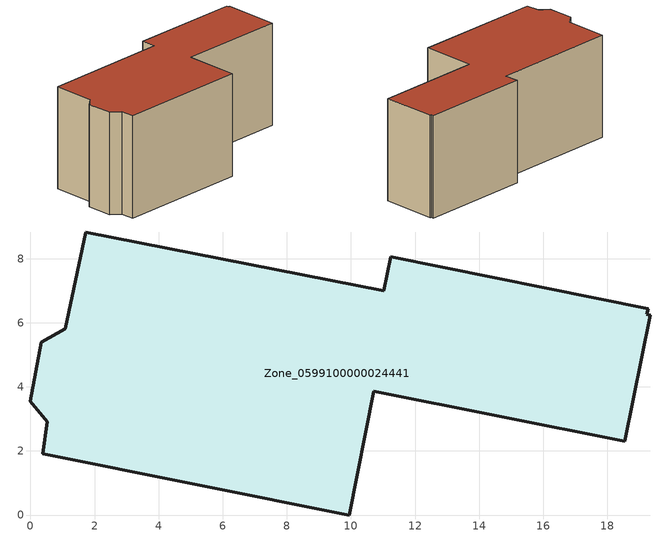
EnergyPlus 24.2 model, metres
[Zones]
Zone_0599100000024441
 floor ground (C_G): 19.34,6.24 18.55,2.3 10.71,3.86 9.95,0 0.38,1.91 0.52,2.91 0,3.55 0.34,5.39 1.08,5.82 1.72,8.83 11.03,7 11.24,8.06 19.28,6.44 19.24,6.26 z0
 wall outside (C_F): 11.24,8.06 11.03,7 1.72,8.83 1.08,5.82 0.34,5.39 0,3.55 0.52,2.91 0.38,1.91 9.95,0 10.71,3.86 18.55,2.3 19.34,6.24 19.24,6.26 19.28,6.44 11.24,8.06 z0:7.64
 roof outside (C_R): 18.55,2.3 19.34,6.24 19.24,6.26 19.28,6.44 11.24,8.06 11.03,7 1.72,8.83 1.08,5.82 0.34,5.39 0,3.55 0.52,2.91 0.38,1.91 9.95,0 10.71,3.86 z7.64
[BUILDING]
Pand.0599100000024441: North Axis=0; Terrain=City; Loads Convergence Tolerance Value=0.04; Temperature Convergence Tolerance Value=0.4; Solar Distribution=FullExterior; Maximum Number of Warmup Days=25; Minimum Number of Warmup Days=1
[Site:Location]
Rotterdam.The.Hague.AP_ZH_NLD Design_Conditions: Latitude=51.96; Longitude=4.45; Time Zone=1; Elevation=-4.5
[SITE:GROUNDTEMPERATURE:BUILDINGSURFACE]
18, 18, 18, 18, 18, 18, 18, 18, 18, 18, 18, 18
[MATERIAL] Thermal Absorptance=0.9; Solar Absorptance=0.7; Visible Absorptance=0.7
Name | Roughness | Thickness | Conductivity | Density | Specific Heat
G.D.1965 | MediumSmooth | 0.15 | 1 | 540 | 1210
F.D.1965 | Rough | 0.3 | 0.857143 | 1920 | 840
R.D.1965 | MediumRough | 0.2 | 0.08 | 1500 | 1000
[CONSTRUCTION]
C_G: G.D.1965
C_F: F.D.1965
C_R: R.D.1965
[ZONE]
Zone_0599100000024441: Type=1; Multiplier=1; Ceiling Height=Autocalculate; Volume=Autocalculate; Floor Area=autocalculate; Part of Total Floor Area=Yes
[ZONEINFILTRATION:DESIGNFLOWRATE]
Infil_Zone_0599100000024441: Zone or ZoneList or Space or SpaceList=Zone_0599100000024441; Schedule=AlwaysOn; Design Flow Rate Calculation Method=Flow/Area; Flow Rate per Floor Area=0.0042; Constant Term Coefficient=1; Temperature Term Coefficient=0; Velocity Term Coefficient=0; Velocity Squared Term Coefficient=0
[HVACTEMPLATE:ZONE:IDEALLOADSAIRSYSTEM]
Zone_0599100000024441: Maximum Heating Supply Air Temperature=50; Minimum Cooling Supply Air Temperature=13; Maximum Heating Supply Air Humidity Ratio=0.0156; Minimum Cooling Supply Air Humidity Ratio=0.0077; Heating Limit=NoLimit; Cooling Limit=NoLimit; Dehumidification Control Type=ConstantSensibleHeatRatio; Cooling Sensible Heat Ratio=0.7; Dehumidification Setpoint=60; Humidification Control Type=None; Humidification Setpoint=30; Outdoor Air Method=None; Outdoor Air Flow Rate per Person=0.00944; Outdoor Air Flow Rate per Zone Floor Area=0; Outdoor Air Flow Rate per Zone=0; Demand Controlled Ventilation Type=None; Outdoor Air Economizer Type=NoEconomizer; Heat Recovery Type=None; Sensible Heat Recovery Effectiveness=0.7; Latent Heat Recovery Effectiveness=0.65
[ZONECONTROL:THERMOSTAT]
ThermostatControl_Zone_0599100000024441: Zone or ZoneList=Zone_0599100000024441; Control Type Schedule=DualSetpointControlType; Control 1=Thermostat_Zone_0599100000024441; Temperature Difference Between Cutout And Setpoint=0
[THERMOSTATSETPOINT:DUALSETPOINT]
Thermostat_Zone_0599100000024441: Heating Setpoint Temperature Schedule=HeatingSetpoint_Zone_0599100000024441; Cooling Setpoint Temperature Schedule=CoolingSetpoint_Zone_0599100000024441
[SCHEDULE:COMPACT]
HeatingSetpoint_Zone_0599100000024441: Through: 12/31, For: AllDays, Until: 24:00, 21
CoolingSetpoint_Zone_0599100000024441: Through: 12/31, For: AllDays, Until: 24:00, 24
DualSetpointControlType: Through: 12/31, For: AllDays, Until: 24:00, 4
AlwaysOn: Through: 12/31, For: AllDays, Until: 24:00, 1
